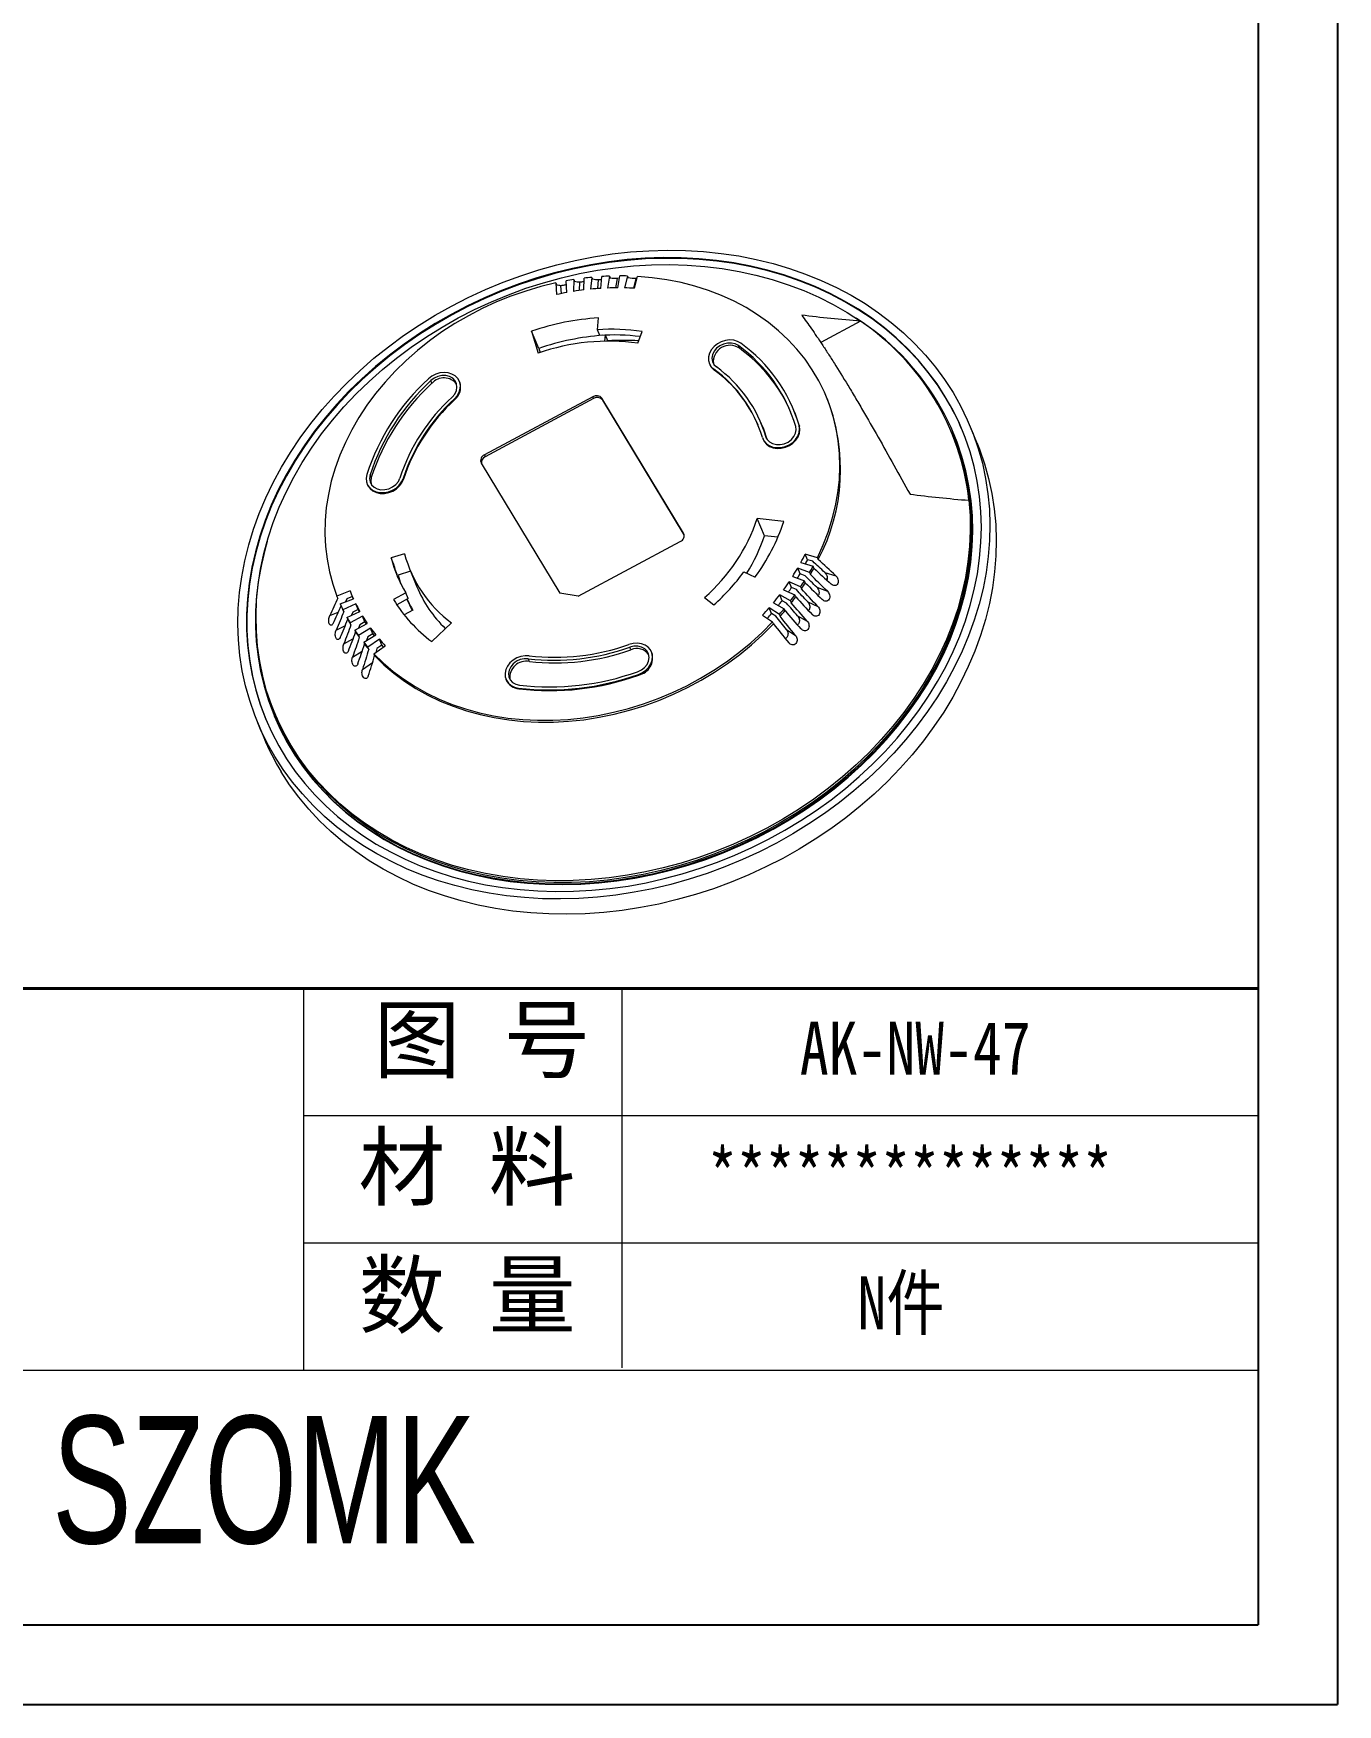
# Model space of a CAD drawing. Header units: inches. Extents: x 1184 to 3641, y 573 to 1047.
# Drawn here: x 1669.6 to 1854.7, y 573 to 810 of the extents above; entities that cross this region are included whole.
import ezdxf

# ---------------------------------------------------------------- set-up
doc = ezdxf.new("R2010")
doc.units = ezdxf.units.IN
doc.layers.add('文字', color=81, linetype='Continuous')
doc.layers.add('粗实线', color=7, linetype='Continuous', lineweight=30)
doc.layers.add('细实线', color=3, linetype='Continuous', lineweight=9)
doc.styles.get("Standard").update_dxf_attribs({"font": 'txt', "bigfont": 'gbcbig.shx'})
doc.styles.add('宋体', font='', dxfattribs={"width": 0.8, "height": 3.5})
doc.styles.add('长仿宋', font='', dxfattribs={"width": 0.7, "height": 4})
doc.styles.get('宋体').set_extended_font_data('SimSun')
doc.styles.get('长仿宋').set_extended_font_data('SimSun')

msp = doc.modelspace()

# ---------------------------------------------------------------- linework, layer by layer
for p, q in [((1854.685, 1047.012), (1854.685, 572.957)), ((1843.398, 1035.725), (1843.398, 584.244)), ((1201.584, 584.244), (1843.398, 584.244)), ((1184.236, 572.957), (1854.685, 572.957))]:
    msp.add_line(p, q)
at = {"color": 7, "linetype": 'Continuous', "lineweight": 15}
for p, q in [((1747.729, 773.603), (1747.743, 775.267)), ((1748.832, 775.386), (1748.682, 773.708)), ((1748.832, 775.386), (1748.944, 775.115)), ((1750.142, 773.826), (1750.292, 775.503)), ((1751.376, 775.557), (1751.091, 773.875)), ((1751.376, 775.557), (1751.488, 775.286)), ((1752.576, 775.209), (1752.502, 775.206)), ((1752.542, 773.905), (1752.827, 775.586)), ((1752.764, 775.216), (1752.667, 775.212)), ((1753.902, 775.574), (1753.483, 773.896)), ((1753.902, 775.574), (1754.014, 775.303)), ((1754.917, 773.838), (1755.336, 775.515)), ((1755.263, 775.221), (1755.161, 775.22)), ((1743.736, 774.589), (1743.858, 772.944)), ((1743.736, 774.589), (1743.848, 774.318)), ((1745.315, 773.236), (1745.193, 774.879)), ((1746.281, 775.063), (1746.267, 773.398)), ((1746.281, 775.063), (1746.393, 774.792)), ((1749.639, 767.96), (1749.789, 769.637)), ((1786.989, 769.155), (1781.353, 766.132)), ((1740.313, 767.746), (1741.257, 764.641)), ((1741.321, 765.307), (1740.313, 767.746)), ((1749.975, 767.147), (1749.639, 767.96)), ((1750.72, 766.335), (1750.796, 767.188)), ((1751.133, 766.385), (1750.801, 767.188)), ((1751.129, 766.341), (1751.133, 766.385)), ((1755.394, 766.052), (1755.989, 767.711)), ((1769.805, 765.328), (1769.648, 765.708)), ((1741.321, 765.307), (1741.499, 764.723)), ((1765.547, 763.143), (1765.591, 763.035)), ((1766.181, 762.344), (1766.226, 762.236)), ((1726.17, 760.364), (1726.014, 760.743)), ((1730.108, 760.521), (1730.063, 760.629)), ((1729.365, 758.155), (1729.41, 758.047)), ((1748.987, 758.458), (1733.606, 750.207)), ((1749.099, 758.187), (1733.718, 749.936)), ((1749.099, 758.187), (1748.987, 758.458)), ((1761.866, 739.103), (1750.287, 758.234)), ((1750.287, 758.234), (1750.399, 757.963)), ((1761.951, 738.876), (1750.399, 757.963)), ((1777.541, 756.489), (1777.496, 756.598)), ((1782.274, 758.129), (1782.162, 758.4)), ((1773.033, 754.308), (1772.876, 754.687)), ((1778.267, 754.403), (1778.311, 754.295)), ((1803.481, 751.983), (1802.585, 754.151)), ((1773.119, 752.487), (1773.164, 752.379)), ((1800.043, 753.1), (1799.931, 753.371)), ((1800.273, 753.068), (1800.228, 753.176)), ((1733.148, 749.04), (1744.306, 730.605)), ((1733.606, 750.207), (1733.718, 749.936)), ((1717.545, 746.994), (1717.388, 747.373)), ((1722.087, 746.874), (1722.132, 746.766)), ((1716.961, 746.098), (1717.006, 745.99)), ((1776.081, 740.741), (1772.333, 741.178)), ((1773.342, 738.739), (1772.333, 741.178)), ((1746.906, 730.157), (1761.408, 737.936)), ((1775.249, 738.517), (1773.342, 738.739)), ((1722.266, 736.182), (1720.361, 735.587)), ((1720.697, 734.774), (1720.361, 735.587)), ((1778.505, 734.932), (1780.251, 734.416)), ((1780.874, 735.624), (1779.126, 736.14)), ((1779.462, 735.327), (1779.126, 736.14)), ((1780.201, 735.109), (1779.462, 735.327)), ((1780.874, 735.624), (1780.986, 735.353)), ((1723.121, 733.696), (1721.369, 733.148)), ((1723.018, 733.946), (1724.026, 731.507)), ((1770.424, 733.619), (1772.032, 732.886)), ((1777.357, 732.973), (1779.038, 732.347)), ((1779.752, 733.526), (1778.07, 734.153)), ((1778.406, 733.34), (1778.07, 734.153)), ((1779.117, 733.075), (1778.406, 733.34)), ((1779.752, 733.526), (1779.864, 733.255)), ((1780.363, 734.145), (1780.251, 734.416)), ((1781.902, 733.536), (1783.461, 733.075)), ((1782.027, 732.597), (1782.27, 732.673)), ((1714.535, 730.919), (1712.677, 730.178)), ((1712.789, 729.907), (1712.677, 730.178)), ((1714.867, 730.104), (1714.086, 729.793)), ((1714.7, 730.508), (1714.995, 729.794)), ((1722.458, 730.635), (1720.7, 729.692)), ((1721.565, 732.291), (1721.612, 732.306)), ((1722.794, 729.822), (1722.458, 730.635)), ((1746.906, 730.157), (1744.306, 730.605)), ((1777.045, 729.496), (1775.516, 730.334)), ((1775.852, 729.521), (1775.516, 730.334)), ((1776.065, 731.068), (1777.673, 730.335)), ((1778.474, 731.48), (1776.864, 732.215)), ((1777.2, 731.402), (1776.864, 732.215)), ((1777.881, 731.091), (1777.2, 731.402)), ((1777.785, 730.064), (1777.673, 730.335)), ((1778.474, 731.48), (1778.586, 731.209)), ((1779.15, 732.076), (1779.038, 732.347)), ((1780.773, 731.427), (1782.275, 730.867)), ((1713.148, 729.058), (1715.007, 729.799)), ((1713.148, 729.058), (1713.26, 728.787)), ((1715.346, 729.083), (1713.534, 728.239)), ((1713.646, 727.968), (1713.534, 728.239)), ((1714.086, 729.793), (1713.891, 729.354)), ((1714.1, 727.162), (1715.914, 728.006)), ((1714.917, 727.913), (1714.729, 727.454)), ((1715.683, 728.27), (1714.917, 727.913)), ((1715.683, 728.27), (1715.346, 729.083)), ((1722.794, 729.822), (1721.171, 728.951)), ((1723.466, 728.196), (1722.213, 727.524)), ((1764.861, 729.98), (1766.171, 728.917)), ((1775.471, 727.582), (1774.031, 728.52)), ((1774.367, 727.707), (1774.031, 728.52)), ((1774.976, 727.311), (1774.367, 727.707)), ((1774.633, 729.227), (1776.16, 728.39)), ((1776.498, 729.167), (1775.852, 729.521)), ((1776.272, 728.119), (1776.16, 728.39)), ((1777.045, 729.496), (1777.157, 729.225)), ((1779.487, 729.369), (1780.923, 728.714)), ((1714.1, 727.162), (1714.212, 726.891)), ((1716.314, 727.32), (1714.557, 726.377)), ((1714.669, 726.106), (1714.557, 726.377)), ((1715.215, 725.348), (1716.975, 726.292)), ((1715.215, 725.348), (1715.327, 725.077)), ((1715.908, 726.108), (1715.725, 725.621)), ((1717.434, 725.639), (1715.74, 724.601)), ((1716.651, 726.507), (1715.908, 726.108)), ((1716.651, 726.507), (1716.314, 727.32)), ((1717.771, 724.826), (1717.434, 725.639)), ((1726.127, 723.727), (1728.931, 726.395)), ((1773.069, 727.458), (1774.508, 726.521)), ((1774.62, 726.25), (1774.508, 726.521)), ((1775.471, 727.582), (1775.583, 727.311)), ((1776.466, 725.449), (1777.752, 724.612)), ((1778.049, 727.373), (1779.413, 726.626)), ((1715.852, 724.33), (1715.74, 724.601)), ((1716.488, 723.625), (1718.184, 724.664)), ((1716.488, 723.625), (1716.6, 723.354)), ((1717.054, 724.387), (1716.876, 723.863)), ((1717.771, 724.826), (1717.054, 724.387)), ((1718.701, 724.047), (1717.077, 722.92)), ((1717.911, 722.002), (1719.536, 723.131)), ((1719.037, 723.234), (1718.351, 722.758)), ((1719.037, 723.234), (1718.701, 724.047)), ((1754.398, 722.556), (1754.241, 722.935)), ((1716.294, 719.76), (1717.743, 720.766)), ((1717.189, 722.649), (1717.077, 722.92)), ((1717.911, 722.002), (1718.023, 721.731)), ((1718.351, 722.758), (1718.177, 722.186)), ((1739.986, 720.916), (1739.829, 721.295)), ((1757.382, 722.139), (1757.337, 722.248)), ((1736.664, 718.372), (1736.708, 718.264)), ((1755.474, 719.072), (1755.519, 718.964)), ((1738.442, 717.135), (1738.486, 717.026)), ((1703.822, 713.634), (1703.934, 713.363)), ((1701.393, 712.313), (1702.289, 710.145)), ((1703.749, 713.287), (1703.794, 713.179))]:
    msp.add_line(p, q, dxfattribs=at)
at = {"color": 8, "linetype": 'Continuous', "lineweight": 15}
for p, q in [((1752.281, 773.903), (1752.502, 775.206)), ((1754.818, 773.844), (1755.161, 775.22)), ((1744.537, 773.086), (1744.454, 774.201)), ((1747.125, 773.525), (1747.135, 774.695)), ((1749.712, 773.797), (1749.822, 775.031)), ((1773.65, 752.533), (1773.527, 752.83)), ((1761.942, 738.918), (1761.866, 739.103)), ((1711.66, 727.406), (1712.85, 727.88)), ((1712.562, 725.363), (1713.82, 725.948)), ((1713.639, 723.402), (1714.959, 724.109)), ((1714.885, 721.531), (1716.261, 722.373))]:
    msp.add_line(p, q, dxfattribs=at)
at = {"color": 7, "linetype": 'Continuous', "lineweight": 15, "flags": 128}
for points in [[(1703.868, 707.419), (1702.795, 709.319), (1701.84, 711.277), (1701.006, 713.287), (1700.295, 715.346), (1699.709, 717.447), (1699.248, 719.587), (1698.915, 721.76), (1698.709, 723.96), (1698.632, 726.182), (1698.683, 728.422), (1698.863, 730.673), (1699.17, 732.93), (1699.605, 735.188), (1700.166, 737.441), (1700.852, 739.684), (1701.661, 741.912), (1702.592, 744.119), (1703.641, 746.299), (1704.807, 748.448), (1706.087, 750.56), (1707.477, 752.631), (1708.974, 754.655), (1710.575, 756.627), (1712.276, 758.543), (1714.072, 760.397), (1715.96, 762.187), (1717.934, 763.906), (1719.991, 765.552), (1722.125, 767.12), (1724.33, 768.606), (1726.602, 770.007), (1728.936, 771.32), (1731.325, 772.54), (1733.764, 773.666), (1736.246, 774.695), (1738.767, 775.624), (1741.319, 776.45), (1743.897, 777.173), (1746.495, 777.789), (1749.106, 778.299), (1751.723, 778.699), (1754.342, 778.99), (1756.955, 779.171), (1759.555, 779.241), (1762.138, 779.201), (1764.696, 779.049), (1767.224, 778.788), (1769.714, 778.416), (1772.162, 777.936), (1774.562, 777.348), (1776.907, 776.653), (1779.192, 775.855), (1781.412, 774.953), (1783.56, 773.951), (1785.633, 772.851), (1787.625, 771.655), (1789.53, 770.367), (1791.346, 768.989), (1793.066, 767.525), (1794.687, 765.979), (1796.206, 764.353), (1797.618, 762.653), (1798.92, 760.882), (1800.109, 759.044), (1801.183, 757.144), (1802.137, 755.186), (1802.971, 753.176), (1803.682, 751.117), (1804.269, 749.016), (1804.729, 746.876), (1805.063, 744.704), (1805.268, 742.503), (1805.346, 740.281), (1805.295, 738.042), (1805.115, 735.79), (1804.807, 733.533), (1804.372, 731.275), (1803.811, 729.022), (1803.125, 726.779), (1802.316, 724.551), (1801.386, 722.345), (1800.336, 720.164), (1799.171, 718.015), (1797.891, 715.903), (1796.501, 713.833), (1795.004, 711.809), (1793.403, 709.837), (1791.702, 707.921), (1789.905, 706.066), (1788.018, 704.276), (1786.043, 702.557), (1783.987, 700.911), (1781.853, 699.343), (1779.647, 697.857), (1777.375, 696.456), (1775.042, 695.143), (1772.653, 693.923), (1770.214, 692.797), (1767.731, 691.768), (1765.211, 690.839), (1762.658, 690.013), (1760.08, 689.291), (1757.483, 688.674), (1754.872, 688.165), (1752.254, 687.764), (1749.636, 687.473), (1747.023, 687.292), (1744.422, 687.222), (1741.84, 687.262), (1739.281, 687.414), (1736.754, 687.676), (1734.263, 688.047), (1731.815, 688.527), (1729.416, 689.115), (1727.07, 689.81), (1724.785, 690.609), (1722.566, 691.51), (1720.417, 692.512), (1718.345, 693.613), (1716.353, 694.808), (1714.447, 696.097), (1712.632, 697.474), (1710.912, 698.938), (1709.29, 700.484), (1707.771, 702.11), (1706.359, 703.81), (1705.057, 705.581), (1703.868, 707.419)], [(1799.011, 758.455), (1797.839, 760.264), (1796.556, 762.008), (1795.163, 763.681), (1793.664, 765.28), (1792.064, 766.8), (1790.365, 768.238), (1788.573, 769.591), (1786.691, 770.854), (1784.724, 772.025), (1782.677, 773.102), (1780.555, 774.081), (1778.363, 774.96), (1776.106, 775.736), (1773.791, 776.409), (1771.422, 776.976), (1769.005, 777.436), (1766.547, 777.788), (1764.053, 778.031), (1761.53, 778.164), (1758.983, 778.187), (1756.42, 778.101), (1753.845, 777.904), (1751.266, 777.598), (1748.689, 777.184), (1746.119, 776.662), (1743.564, 776.033), (1741.03, 775.3), (1738.523, 774.464), (1736.048, 773.527), (1733.613, 772.492), (1731.222, 771.36), (1728.882, 770.135), (1726.599, 768.82), (1724.378, 767.418), (1722.225, 765.932), (1720.144, 764.366), (1718.141, 762.724), (1716.221, 761.009), (1714.389, 759.227), (1712.649, 757.381), (1711.005, 755.476), (1709.461, 753.517), (1708.021, 751.508), (1706.689, 749.454), (1705.468, 747.36), (1704.36, 745.232), (1703.369, 743.075), (1702.498, 740.893), (1701.747, 738.693), (1701.119, 736.479), (1700.616, 734.258), (1700.238, 732.033), (1699.987, 729.812), (1699.863, 727.599), (1699.867, 725.4), (1699.999, 723.22), (1700.257, 721.065), (1700.643, 718.939), (1701.153, 716.849), (1701.789, 714.798), (1702.547, 712.793), (1703.426, 710.837), (1704.424, 708.937), (1705.538, 707.096), (1706.766, 705.318), (1708.105, 703.61), (1709.551, 701.973), (1711.101, 700.413), (1712.751, 698.934), (1714.497, 697.538), (1716.335, 696.23), (1718.26, 695.012), (1720.267, 693.888), (1722.353, 692.86), (1724.51, 691.931), (1726.735, 691.102), (1729.022, 690.377), (1731.365, 689.757), (1733.759, 689.244), (1736.197, 688.837), (1738.673, 688.54), (1741.183, 688.352), (1743.718, 688.274), (1746.274, 688.306), (1748.844, 688.447), (1751.422, 688.699), (1754.001, 689.059), (1756.575, 689.527), (1759.138, 690.103), (1761.683, 690.783), (1764.205, 691.568), (1766.697, 692.455), (1769.152, 693.441), (1771.566, 694.525), (1773.932, 695.704), (1776.244, 696.974), (1778.497, 698.333), (1780.685, 699.778), (1782.803, 701.304), (1784.845, 702.909), (1786.807, 704.588), (1788.684, 706.337), (1790.47, 708.151), (1792.163, 710.027), (1793.758, 711.96), (1795.25, 713.945), (1796.636, 715.977), (1797.913, 718.052), (1799.078, 720.163), (1800.127, 722.306), (1801.059, 724.477), (1801.871, 726.668), (1802.56, 728.876), (1803.126, 731.094), (1803.566, 733.318), (1803.881, 735.541), (1804.068, 737.759), (1804.128, 739.965), (1804.061, 742.156), (1803.865, 744.324), (1803.543, 746.465), (1803.095, 748.574), (1802.522, 750.645), (1801.825, 752.674), (1801.006, 754.655), (1800.067, 756.583), (1799.011, 758.455)], [(1799.056, 758.346), (1797.884, 760.156), (1796.6, 761.9), (1795.208, 763.573), (1793.709, 765.171), (1792.109, 766.692), (1790.41, 768.13), (1788.618, 769.482), (1786.736, 770.746), (1784.769, 771.917), (1782.722, 772.993), (1780.6, 773.972), (1778.408, 774.851), (1776.151, 775.628), (1773.835, 776.301), (1771.467, 776.868), (1769.05, 777.328), (1766.592, 777.68), (1764.098, 777.923), (1761.575, 778.056), (1759.028, 778.079), (1756.465, 777.992), (1753.89, 777.796), (1751.311, 777.49), (1748.733, 777.075), (1746.164, 776.553), (1743.609, 775.925), (1741.075, 775.192), (1738.568, 774.356), (1736.093, 773.419), (1733.657, 772.383), (1731.267, 771.252), (1728.927, 770.027), (1726.644, 768.712), (1724.423, 767.31), (1722.269, 765.824), (1720.189, 764.258), (1718.186, 762.615), (1716.266, 760.901), (1714.434, 759.119), (1712.693, 757.273), (1711.049, 755.368), (1709.506, 753.408), (1708.066, 751.399), (1706.734, 749.345), (1705.513, 747.252), (1704.405, 745.124), (1703.414, 742.966), (1702.542, 740.785), (1701.792, 738.584), (1701.164, 736.371), (1700.661, 734.149), (1700.283, 731.925), (1700.032, 729.704), (1699.908, 727.491), (1699.912, 725.292), (1700.044, 723.112), (1700.302, 720.957), (1700.687, 718.831), (1701.198, 716.74), (1701.834, 714.69), (1702.57, 712.736)], [(1802.357, 743.763), (1802.519, 741.601), (1802.55, 739.419), (1802.452, 737.222), (1802.224, 735.015), (1801.867, 732.804), (1801.383, 730.595), (1800.771, 728.393), (1800.035, 726.204), (1799.175, 724.035), (1798.194, 721.889), (1797.095, 719.773), (1795.88, 717.692), (1794.552, 715.652), (1793.115, 713.657), (1791.573, 711.714), (1789.928, 709.826), (1788.187, 707.998), (1786.352, 706.236), (1784.429, 704.544), (1782.423, 702.925), (1780.339, 701.385), (1778.182, 699.928), (1775.957, 698.556), (1773.671, 697.274), (1771.329, 696.084), (1768.937, 694.99), (1766.502, 693.995), (1764.029, 693.101), (1761.525, 692.31), (1758.997, 691.625), (1756.45, 691.047), (1753.891, 690.578), (1751.327, 690.218), (1748.765, 689.97), (1746.211, 689.832), (1743.671, 689.807), (1741.152, 689.893), (1738.661, 690.091), (1736.203, 690.401), (1733.786, 690.82), (1731.414, 691.349), (1729.096, 691.986), (1726.835, 692.729), (1724.639, 693.576), (1722.512, 694.525), (1720.461, 695.575), (1718.49, 696.721), (1716.604, 697.962), (1714.809, 699.293), (1713.109, 700.712), (1711.507, 702.215), (1710.01, 703.798), (1708.619, 705.457), (1707.339, 707.188), (1706.173, 708.987), (1705.124, 710.848), (1704.195, 712.767), (1703.388, 714.739), (1702.705, 716.759), (1702.147, 718.822), (1701.718, 720.923), (1701.416, 723.055), (1701.244, 725.215), (1701.201, 727.396), (1701.288, 729.592), (1701.505, 731.799), (1701.85, 734.009), (1702.324, 736.219), (1702.924, 738.421), (1703.65, 740.611), (1704.499, 742.783), (1705.469, 744.931), (1706.558, 747.05), (1707.763, 749.134), (1709.082, 751.178), (1710.509, 753.176), (1712.043, 755.125), (1713.678, 757.018), (1715.412, 758.851), (1717.238, 760.619), (1719.154, 762.317), (1721.153, 763.942), (1723.23, 765.489), (1725.381, 766.954), (1727.6, 768.333), (1729.881, 769.624), (1732.219, 770.821), (1734.606, 771.924), (1737.038, 772.928), (1739.508, 773.831), (1742.009, 774.63), (1744.536, 775.325), (1747.082, 775.912), (1749.64, 776.391), (1752.203, 776.76), (1754.766, 777.018), (1757.321, 777.165), (1759.863, 777.2), (1762.384, 777.124), (1764.878, 776.935), (1767.338, 776.636), (1769.76, 776.226), (1772.135, 775.707), (1774.458, 775.079), (1776.724, 774.345), (1778.926, 773.507), (1781.059, 772.566), (1783.117, 771.526), (1785.096, 770.388), (1786.989, 769.155)], [(1780.874, 735.624), (1781.697, 737.434), (1782.401, 739.267), (1782.982, 741.118), (1783.439, 742.978), (1783.771, 744.843), (1783.976, 746.704), (1784.053, 748.557), (1784.002, 750.394), (1783.823, 752.208), (1783.517, 753.995), (1783.086, 755.746), (1782.529, 757.457), (1781.85, 759.12), (1781.051, 760.732), (1780.135, 762.284), (1779.104, 763.773), (1777.962, 765.193), (1776.714, 766.54), (1775.364, 767.807), (1773.917, 768.992), (1772.377, 770.089), (1770.749, 771.095), (1769.041, 772.006), (1767.257, 772.82), (1765.404, 773.533), (1763.488, 774.143), (1761.517, 774.648), (1759.496, 775.046), (1757.433, 775.335), (1755.336, 775.515)], [(1743.736, 774.589), (1741.593, 774.07), (1739.471, 773.447), (1737.376, 772.721), (1735.317, 771.894), (1733.301, 770.97), (1731.335, 769.952), (1729.425, 768.843), (1727.579, 767.648), (1725.802, 766.37), (1724.101, 765.014), (1722.482, 763.585), (1720.951, 762.087), (1719.513, 760.526), (1718.172, 758.908), (1716.935, 757.238), (1715.804, 755.522), (1714.784, 753.765), (1713.879, 751.975), (1713.092, 750.157), (1712.425, 748.318), (1711.881, 746.464), (1711.461, 744.602), (1711.168, 742.737), (1711.002, 740.878), (1710.963, 739.029), (1711.053, 737.198), (1711.27, 735.392), (1711.614, 733.615), (1712.084, 731.875), (1712.677, 730.178)], [(1769.994, 766.044), (1769.528, 766.306), (1768.988, 766.462), (1768.404, 766.504), (1767.804, 766.43), (1767.218, 766.245), (1766.676, 765.956), (1766.204, 765.579), (1765.827, 765.133), (1765.564, 764.639), (1765.427, 764.123), (1765.423, 763.611), (1765.553, 763.128), (1765.81, 762.699), (1766.181, 762.344)], [(1769.648, 765.708), (1769.196, 765.949), (1768.668, 766.072), (1768.101, 766.066), (1767.533, 765.932), (1767.003, 765.68), (1766.547, 765.327), (1766.196, 764.897), (1765.973, 764.419), (1765.895, 763.925), (1765.966, 763.45), (1766.182, 763.025), (1766.528, 762.68)], [(1729.365, 758.155), (1729.752, 758.596), (1730.026, 759.086), (1730.176, 759.601), (1730.192, 760.115), (1730.074, 760.601), (1729.829, 761.037), (1729.467, 761.399), (1729.008, 761.67), (1728.475, 761.837), (1727.893, 761.89), (1727.294, 761.827), (1726.705, 761.651), (1726.158, 761.372), (1725.678, 761.002)], [(1729.03, 758.414), (1729.39, 758.839), (1729.624, 759.315), (1729.714, 759.809), (1729.654, 760.286), (1729.45, 760.716), (1729.113, 761.068), (1728.669, 761.319), (1728.146, 761.451), (1727.581, 761.456), (1727.011, 761.332), (1726.477, 761.089), (1726.014, 760.743)], [(1702.77, 737.909), (1702.477, 736.868), (1701.952, 734.666), (1701.554, 732.462), (1701.283, 730.259), (1701.14, 728.064), (1701.126, 725.881), (1701.24, 723.718), (1701.482, 721.578), (1701.852, 719.468), (1702.349, 717.392), (1702.971, 715.357), (1703.716, 713.367), (1704.584, 711.427), (1705.571, 709.542), (1706.676, 707.717), (1707.895, 705.956), (1709.226, 704.264), (1710.664, 702.645), (1712.207, 701.104), (1713.851, 699.644), (1715.591, 698.268), (1717.422, 696.981), (1719.341, 695.786), (1721.343, 694.685), (1723.422, 693.682), (1725.573, 692.778), (1727.791, 691.977), (1730.07, 691.279), (1732.404, 690.688), (1734.788, 690.204), (1737.215, 689.829), (1739.679, 689.564), (1742.175, 689.409), (1744.695, 689.364), (1747.234, 689.431), (1749.785, 689.608), (1752.342, 689.895), (1754.897, 690.292), (1757.445, 690.797), (1759.98, 691.409), (1762.494, 692.127), (1764.982, 692.949), (1767.437, 693.873), (1769.852, 694.896), (1772.223, 696.016), (1774.543, 697.229), (1776.805, 698.534), (1779.005, 699.927), (1781.137, 701.403), (1783.195, 702.96), (1785.174, 704.594), (1787.07, 706.3), (1788.877, 708.074), (1790.59, 709.911), (1792.206, 711.807), (1793.721, 713.758), (1795.13, 715.757), (1796.43, 717.801), (1797.618, 719.884), (1798.69, 722), (1799.645, 724.145), (1800.479, 726.313), (1801.191, 728.498), (1801.778, 730.695), (1802.24, 732.899), (1802.575, 735.103), (1802.782, 737.303), (1802.86, 739.493), (1802.811, 741.666), (1802.632, 743.819), (1802.326, 745.944), (1801.893, 748.038), (1801.333, 750.094), (1800.649, 752.107), (1799.842, 754.073), (1798.915, 755.986), (1797.868, 757.842), (1797.868, 757.842)], [(1778.311, 754.295), (1777.739, 755.994), (1777.541, 756.489)], [(1773.033, 754.308), (1773.2, 753.888), (1773.684, 752.451)], [(1773.054, 752.673), (1773.258, 752.218), (1773.582, 751.829), (1774.011, 751.526), (1774.522, 751.323), (1775.091, 751.232), (1775.688, 751.256), (1776.284, 751.395), (1776.848, 751.641), (1777.353, 751.983), (1777.773, 752.402), (1778.087, 752.878), (1778.279, 753.388), (1778.34, 753.905), (1778.267, 754.403)], [(1773.164, 752.379), (1773.302, 752.109), (1773.627, 751.72), (1774.056, 751.417), (1774.567, 751.215), (1775.136, 751.124), (1775.733, 751.148), (1776.328, 751.287), (1776.893, 751.533), (1777.398, 751.874), (1777.817, 752.294), (1778.131, 752.77), (1778.324, 753.279), (1778.385, 753.796), (1778.311, 754.295)], [(1773.527, 752.83), (1773.732, 752.401), (1774.068, 752.048), (1774.513, 751.798), (1775.036, 751.666), (1775.601, 751.661), (1776.17, 751.785), (1776.705, 752.028), (1777.168, 752.373), (1777.529, 752.799), (1777.762, 753.274), (1777.852, 753.768), (1777.793, 754.246)], [(1703.794, 713.179), (1704.629, 711.318), (1705.616, 709.433), (1706.721, 707.608), (1707.94, 705.847), (1709.271, 704.156), (1710.709, 702.537), (1712.252, 700.996), (1713.896, 699.535), (1715.635, 698.16), (1717.467, 696.873), (1719.386, 695.678), (1721.388, 694.577), (1723.466, 693.573), (1725.618, 692.67), (1727.835, 691.868), (1730.114, 691.171), (1732.449, 690.58), (1734.832, 690.096), (1737.26, 689.721), (1739.724, 689.455), (1742.22, 689.3), (1744.74, 689.256), (1747.279, 689.322), (1749.83, 689.499), (1752.386, 689.787), (1754.942, 690.183), (1757.49, 690.688), (1760.025, 691.301), (1762.539, 692.019), (1765.027, 692.841), (1767.481, 693.764), (1769.897, 694.787), (1772.268, 695.907), (1774.588, 697.121), (1776.85, 698.426), (1779.05, 699.818), (1781.182, 701.295), (1783.24, 702.852), (1785.219, 704.485), (1787.115, 706.191), (1788.921, 707.965), (1790.635, 709.803), (1792.251, 711.699), (1793.766, 713.649), (1795.175, 715.649), (1796.475, 717.693), (1797.663, 719.775), (1798.735, 721.892), (1799.69, 724.037), (1800.524, 726.204), (1801.236, 728.39), (1801.823, 730.587), (1802.285, 732.791), (1802.62, 734.995), (1802.827, 737.195), (1802.905, 739.384), (1802.855, 741.558), (1802.677, 743.71), (1802.371, 745.836), (1801.938, 747.929), (1801.378, 749.985), (1800.694, 751.999), (1800.273, 753.068)], [(1803.481, 751.983), (1803.868, 751.008), (1804.579, 748.949), (1805.165, 746.848), (1805.626, 744.708), (1805.959, 742.536), (1806.165, 740.336), (1806.242, 738.113), (1806.191, 735.874), (1806.011, 733.622), (1805.704, 731.365), (1805.269, 729.107), (1804.708, 726.854), (1804.022, 724.611), (1803.212, 722.383), (1802.282, 720.177), (1801.233, 717.996), (1800.067, 715.847), (1798.787, 713.735), (1797.397, 711.665), (1795.9, 709.641), (1794.299, 707.669), (1792.598, 705.753), (1790.802, 703.898), (1788.914, 702.108), (1786.94, 700.389), (1784.883, 698.743), (1782.749, 697.175), (1780.544, 695.689), (1778.271, 694.288), (1775.938, 692.975), (1773.549, 691.755), (1771.11, 690.629), (1768.628, 689.6), (1766.107, 688.672), (1763.555, 687.845), (1760.977, 687.123), (1758.379, 686.506), (1755.768, 685.997), (1753.15, 685.596), (1750.532, 685.305), (1747.919, 685.124), (1745.318, 685.054), (1742.736, 685.094), (1740.178, 685.246), (1737.65, 685.508), (1735.16, 685.879), (1732.711, 686.359), (1730.312, 686.947), (1727.967, 687.642), (1725.682, 688.441), (1723.462, 689.342), (1721.314, 690.344), (1719.241, 691.445), (1717.249, 692.64), (1715.344, 693.929), (1713.528, 695.306), (1711.808, 696.77), (1710.186, 698.316), (1708.668, 699.942), (1707.256, 701.642), (1705.954, 703.413), (1704.764, 705.251)], [(1800.043, 753.1), (1800.076, 753.02), (1800.819, 751.038), (1801.439, 749.01), (1801.933, 746.943), (1802.302, 744.84), (1802.543, 742.709), (1802.657, 740.554), (1802.642, 738.38), (1802.5, 736.193), (1802.23, 733.999), (1801.833, 731.802), (1801.311, 729.61), (1800.663, 727.426), (1799.893, 725.257), (1799.002, 723.108), (1797.992, 720.985), (1796.866, 718.893), (1795.626, 716.837), (1794.276, 714.822), (1792.819, 712.854), (1791.26, 710.938), (1789.601, 709.077), (1787.847, 707.278), (1786.002, 705.545), (1784.072, 703.881), (1782.06, 702.291), (1779.972, 700.78), (1777.814, 699.35), (1775.591, 698.006), (1773.308, 696.751), (1770.971, 695.589), (1768.586, 694.521), (1766.159, 693.551), (1763.697, 692.681), (1761.204, 691.914), (1758.689, 691.251), (1756.157, 690.694), (1753.614, 690.245), (1751.067, 689.904), (1748.522, 689.673), (1745.986, 689.552), (1743.465, 689.541), (1740.966, 689.64), (1738.495, 689.85), (1736.057, 690.169), (1733.66, 690.597), (1731.31, 691.132), (1729.011, 691.774), (1726.771, 692.521), (1724.594, 693.37), (1722.486, 694.321), (1720.453, 695.369), (1718.5, 696.513), (1716.631, 697.75), (1714.852, 699.077), (1713.166, 700.489), (1711.578, 701.985), (1710.093, 703.559), (1708.713, 705.209), (1707.443, 706.929), (1706.285, 708.716)], [(1716.918, 747.423), (1716.825, 746.906), (1716.867, 746.401), (1717.04, 745.933), (1717.337, 745.526), (1717.742, 745.201), (1718.236, 744.973), (1718.793, 744.854), (1719.386, 744.851), (1719.985, 744.962), (1720.56, 745.184), (1721.081, 745.504), (1721.524, 745.906), (1721.865, 746.371), (1722.087, 746.874)], [(1717.006, 745.99), (1717.085, 745.824), (1717.382, 745.418), (1717.787, 745.092), (1718.281, 744.864), (1718.838, 744.746), (1719.431, 744.742), (1720.03, 744.854), (1720.604, 745.075), (1721.126, 745.395), (1721.568, 745.798), (1721.909, 746.262), (1722.132, 746.766)], [(1717.388, 747.373), (1717.31, 746.88), (1717.381, 746.405), (1717.597, 745.98), (1717.943, 745.635), (1718.395, 745.394), (1718.922, 745.271), (1719.49, 745.277), (1720.057, 745.411), (1720.588, 745.663), (1721.044, 746.016), (1721.395, 746.446), (1721.617, 746.924)], [(1717.545, 746.994), (1717.467, 746.5), (1717.515, 746.105)], [(1721.369, 733.148), (1721.553, 732.498), (1721.717, 731.981)], [(1717.911, 722.002), (1719.231, 720.71), (1720.65, 719.501), (1722.163, 718.377), (1723.764, 717.343), (1725.449, 716.402), (1727.21, 715.558), (1729.043, 714.815), (1730.941, 714.173), (1732.896, 713.636), (1734.903, 713.206), (1736.953, 712.884), (1739.041, 712.671), (1741.158, 712.568), (1743.298, 712.575), (1745.452, 712.692), (1747.613, 712.919), (1749.774, 713.256), (1751.927, 713.7), (1754.065, 714.25), (1756.18, 714.905), (1758.264, 715.662), (1760.311, 716.518), (1762.313, 717.471), (1764.263, 718.517), (1766.154, 719.652), (1767.98, 720.873), (1769.734, 722.175), (1771.411, 723.554), (1773.004, 725.004), (1774.508, 726.521)], [(1718.023, 721.731), (1719.343, 720.439), (1720.762, 719.23), (1722.275, 718.106), (1723.876, 717.072), (1725.561, 716.131), (1727.322, 715.287), (1729.155, 714.544), (1731.053, 713.902), (1733.008, 713.365), (1735.015, 712.935), (1737.065, 712.613), (1739.153, 712.4), (1741.27, 712.297), (1743.41, 712.304), (1745.564, 712.421), (1747.725, 712.648), (1749.886, 712.985), (1752.039, 713.429), (1754.177, 713.979), (1756.292, 714.634), (1758.376, 715.391), (1760.423, 716.247), (1762.425, 717.2), (1764.375, 718.246), (1766.266, 719.381), (1768.092, 720.602), (1769.846, 721.904), (1771.523, 723.283), (1773.116, 724.733), (1774.62, 726.25)], [(1755.474, 719.072), (1756.034, 719.328), (1756.532, 719.678), (1756.943, 720.103), (1757.246, 720.584), (1757.426, 721.095), (1757.475, 721.611), (1757.389, 722.107), (1757.173, 722.557), (1756.838, 722.938), (1756.4, 723.233), (1755.883, 723.425), (1755.31, 723.506), (1754.712, 723.471), (1754.118, 723.321)], [(1755.351, 719.459), (1755.881, 719.711), (1756.337, 720.064), (1756.688, 720.494), (1756.91, 720.972), (1756.989, 721.466), (1756.917, 721.941), (1756.701, 722.366), (1756.356, 722.711), (1755.904, 722.952), (1755.376, 723.074), (1754.809, 723.069), (1754.241, 722.935)], [(1739.968, 721.712), (1739.377, 721.726), (1738.778, 721.625), (1738.2, 721.413), (1737.672, 721.102), (1737.221, 720.706), (1736.87, 720.247), (1736.636, 719.745), (1736.53, 719.228), (1736.559, 718.721), (1736.72, 718.248), (1737.006, 717.835), (1737.403, 717.501), (1737.889, 717.264), (1738.442, 717.135)], [(1739.829, 721.295), (1739.264, 721.3), (1738.695, 721.176), (1738.16, 720.934), (1737.697, 720.588), (1737.336, 720.162), (1737.103, 719.687), (1737.013, 719.193), (1737.072, 718.715), (1737.277, 718.286), (1737.613, 717.933), (1738.058, 717.683), (1738.58, 717.551)]]:
    msp.add_lwpolyline(points, dxfattribs=at)
at = {"color": 7, "linetype": 'Continuous', "lineweight": 15}
for centre, radius, start, end in [((1753.04, 731.989), 43.6, 95.53841, 96.97792), ((1752.952, 733.105), 42.482, 92.12514, 93.58981), ((1752.927, 734.365), 41.221, 88.6453, 90.13968), ((1752.94, 731.353), 42.571, 100.31705, 102.31698), ((1753.17, 731.047), 44.552, 98.89581, 100.31475), ((1752.804, 732.152), 41.761, 96.98049, 99.0062), ((1752.697, 733.126), 40.781, 93.59266, 95.6507), ((1752.641, 734.252), 39.653, 90.14281, 92.23967), ((1752.653, 735.5), 38.405, 86.62037, 88.76241), ((1752.126, 733.23), 36.482, 93.67299, 108.89299), ((1751.61, 737.202), 30.821, 81.83212, 93.66631), ((1766.282, 738.465), 37.056, 31.52726, 57.19663), ((1767.388, 739.945), 35.177, 6.23139, 56.13746), ((1751.269, 735.845), 30.487, 82.22345, 109.17201), ((1753.146, 730.748), 36.526, 94.29775, 108.88825), ((1751.948, 736.273), 30.938, 82.98431, 93.65504), ((1753.247, 732.86), 33.592, 86.13847, 93.60843), ((1768.459, 763.378), 2.37, 55.40473, 185.506), ((1756.932, 748.047), 21.762, 16.54923, 54.24624), ((1757.08, 748.108), 22.102, 16.54923, 54.24624), ((1756.856, 747.458), 22.068, 23.38238, 54.07268), ((1746.985, 737.642), 31.618, 132.36729, 161.97834), ((1727.868, 758.836), 2.283, 38.03485, 138.01007), ((1767.318, 763.755), 1.871, 202.62376, 234.28591), ((1755.453, 747.443), 18.362, 16.54923, 54.24624), ((1755.414, 747.25), 18.479, 22.90434, 54.19007), ((1755.601, 747.503), 18.702, 16.54923, 54.24624), ((1746.992, 737.742), 31.132, 132.36729, 161.97834), ((1747.149, 737.363), 31.132, 132.36729, 161.97834), ((1728.011, 759.777), 2.225, 308.95452, 19.53129), ((1749.514, 757.636), 0.977, 37.73377, 122.69448), ((1747.059, 738.647), 26.754, 132.36729, 161.97834), ((1747.066, 738.748), 26.267, 132.36729, 161.97834), ((1747.111, 738.64), 26.267, 132.36729, 161.97834), ((1749.627, 757.365), 0.977, 37.73377, 122.69448), ((1756.696, 748.151), 27.455, 332.21561, 21.30997), ((1768.937, 740.108), 35.211, 22.56348, 31.19648), ((1733.933, 749.406), 0.866, 112.18764, 204.97287), ((1734.083, 749.099), 0.914, 113.53683, 186.46304), ((1747.687, 749.532), 26.024, 311.2954, 341.27444), ((1749.512, 749.464), 27.964, 323.6424, 341.8247), ((1761.081, 738.737), 0.866, 292.18764, 24.97287), ((1750.7, 746.128), 23.817, 327.7718, 341.92661), ((1738.484, 740.341), 18.736, 194.6977, 211.20004), ((1739.608, 740.829), 17.953, 195.00053, 233.51049), ((1749.88, 750.423), 32.547, 331.57827, 333.97019), ((1750.412, 749.512), 32.328, 332.80326, 333.97421), ((1738.84, 739.534), 18.756, 194.69962, 201.11171), ((1745.713, 751.694), 30.616, 311.93044, 323.81766), ((1748.625, 751.124), 33.986, 327.71817, 330.04212), ((1749.122, 750.216), 33.799, 328.82277, 330.04537), ((1749.325, 751.152), 35.164, 329.91776, 331.57917), ((1749.437, 750.881), 35.164, 329.91776, 331.57917), ((1736.224, 739.407), 23.291, 201.37325, 204.36304), ((1740.504, 738.369), 17.85, 202.60524, 225.81189), ((1746.287, 752.753), 36.837, 320.30847, 322.51089), ((1747.418, 751.909), 35.426, 323.96441, 326.22495), ((1747.897, 750.998), 35.252, 324.95003, 326.22783), ((1746.784, 752.806), 38.198, 322.39286, 323.96508), ((1746.896, 752.535), 38.198, 322.39286, 323.96508), ((1748.021, 751.941), 36.688, 326.10391, 327.71898), ((1748.133, 751.67), 36.688, 326.10391, 327.71898), ((1735.615, 739.156), 24.632, 204.20139, 206.30783), ((1735.727, 738.885), 24.632, 204.20139, 206.30783), ((1736.318, 739.452), 23.395, 206.31092, 209.29186), ((1736.62, 738.622), 23.357, 206.30985, 207.13601), ((1738.9, 740.8), 21.322, 211.39815, 233.1995), ((1739.828, 737.09), 18.736, 203.1664, 208.52657), ((1739.552, 737.934), 18.804, 205.85374, 211.19003), ((1745.256, 753.63), 38.191, 316.74095, 318.89102), ((1745.686, 752.733), 38.064, 317.49651, 318.89294), ((1746.746, 751.843), 36.68, 321.17757, 322.51339), ((1745.641, 753.72), 39.661, 318.77568, 320.30899), ((1745.753, 753.449), 39.661, 318.77568, 320.30899), ((1735.792, 739.25), 24.832, 209.13035, 211.22543), ((1735.904, 738.979), 24.832, 209.13035, 211.22543), ((1736.116, 739.459), 25.218, 214.02578, 216.09944), ((1736.56, 739.595), 23.676, 211.22905, 214.18636), ((1736.833, 738.742), 23.601, 211.22701, 212.0607), ((1736.931, 739.857), 24.13, 216.10349, 219.02355), ((1736.228, 739.188), 25.218, 214.02578, 216.09944), ((1736.565, 739.805), 25.785, 218.86467, 220.90782), ((1736.677, 739.534), 25.785, 218.86467, 220.90782), ((1737.179, 738.979), 24.021, 216.10059, 216.94789), ((1737.407, 740.258), 24.753, 220.91223, 223.78311), ((1737.637, 739.351), 24.611, 220.9086, 221.77526), ((1743.533, 752.9), 31.821, 263.3166, 289.66495), ((1743.604, 752.742), 31.242, 263.3166, 289.66495), ((1739.558, 718.604), 2.352, 79.51524, 185.47505), ((1743.69, 752.521), 31.821, 263.3166, 289.66495), ((1755.248, 720.668), 2.07, 35.19925, 114.25042), ((1754.938, 721.439), 2.542, 283.20155, 15.98315), ((1738.648, 719.154), 2.134, 204.64748, 265.66857), ((1742.818, 754.486), 37.607, 263.3166, 289.66495), ((1742.863, 754.377), 37.607, 263.3166, 289.66495), ((1742.89, 754.327), 37.028, 263.3166, 289.66495), ((1735.558, 726.441), 34.221, 202.46772, 211.19669), ((1735.587, 723.915), 36.033, 202.46792, 211.19648)]:
    msp.add_arc(centre, radius, start, end, dxfattribs=at)
for points in [[(1749.822, 775.031), (1749.531, 775.024), (1749.239, 775.049), (1748.944, 775.115)], [(1752.502, 775.206), (1752.164, 775.197), (1751.826, 775.221), (1751.488, 775.286)], [(1755.161, 775.22), (1754.777, 775.212), (1754.394, 775.237), (1754.014, 775.303)], [(1744.454, 774.201), (1744.258, 774.205), (1744.057, 774.241), (1743.848, 774.318)], [(1747.135, 774.695), (1746.892, 774.692), (1746.645, 774.721), (1746.393, 774.792)], [(1786.989, 769.155), (1784.166, 769.391), (1781.373, 769.669), (1778.636, 770.028)], [(1794.005, 744.636), (1796.742, 744.276), (1799.535, 743.998), (1802.357, 743.763)], [(1781.902, 733.536), (1781.324, 734.059), (1780.756, 734.583), (1780.201, 735.109)], [(1783.461, 733.075), (1782.614, 733.832), (1781.787, 734.591), (1780.986, 735.353)], [(1780.773, 731.427), (1780.211, 731.976), (1779.658, 732.525), (1779.117, 733.075)], [(1782.275, 730.867), (1781.45, 731.663), (1780.645, 732.459), (1779.864, 733.255)], [(1780.363, 734.145), (1781.163, 733.383), (1781.99, 732.624), (1782.836, 731.868)], [(1777.785, 730.064), (1778.542, 729.233), (1779.322, 728.402), (1780.121, 727.569)], [(1779.487, 729.369), (1778.942, 729.944), (1778.406, 730.518), (1777.881, 731.091)], [(1780.923, 728.714), (1780.124, 729.547), (1779.343, 730.379), (1778.586, 731.209)], [(1779.15, 732.076), (1779.931, 731.279), (1780.736, 730.483), (1781.56, 729.688)], [(1712.789, 729.907), (1712.448, 729.075), (1712.068, 728.241), (1711.66, 727.406)], [(1712.129, 726.285), (1712.538, 727.12), (1712.918, 727.954), (1713.26, 728.787)], [(1713.646, 727.968), (1713.319, 727.103), (1712.955, 726.234), (1712.562, 725.363)], [(1776.272, 728.119), (1777.003, 727.255), (1777.757, 726.389), (1778.528, 725.52)], [(1778.049, 727.373), (1777.523, 727.972), (1777.005, 728.57), (1776.498, 729.167)], [(1779.413, 726.626), (1778.642, 727.494), (1777.888, 728.361), (1777.157, 729.225)], [(1713.127, 724.285), (1713.52, 725.156), (1713.885, 726.025), (1714.212, 726.891)], [(1714.669, 726.106), (1714.359, 725.209), (1714.013, 724.307), (1713.639, 723.402)], [(1774.62, 726.25), (1775.323, 725.355), (1776.047, 724.455), (1776.787, 723.552)], [(1776.466, 725.449), (1775.961, 726.072), (1775.464, 726.692), (1774.976, 727.311)], [(1777.752, 724.612), (1777.012, 725.516), (1776.287, 726.416), (1775.583, 727.311)], [(1714.297, 722.372), (1714.671, 723.278), (1715.017, 724.18), (1715.327, 725.077)], [(1715.852, 724.33), (1715.562, 723.403), (1715.237, 722.469), (1714.885, 721.531)], [(1715.632, 720.554), (1715.984, 721.493), (1716.31, 722.427), (1716.6, 723.354)], [(1717.189, 722.649), (1716.922, 721.693), (1716.621, 720.73), (1716.294, 719.76)], [(1717.127, 718.842), (1717.455, 719.812), (1717.756, 720.775), (1718.023, 721.731)]]:
    msp.add_open_spline(points, degree=3, dxfattribs=at)
for points, knots in [([(1745.233, 774.336), (1745.16, 774.322), (1745.004, 774.291), (1744.766, 774.246), (1744.548, 774.208), (1744.486, 774.203), (1744.454, 774.201)], [0, 0, 0, 0, 0.1834017, 0.3904493, 0.6850195, 1, 1, 1, 1]), ([(1747.739, 774.769), (1747.737, 774.768), (1747.652, 774.757), (1747.475, 774.732), (1747.243, 774.703), (1747.172, 774.698), (1747.135, 774.695)], [0, 0, 0, 0, 0.0069473, 0.2587347, 0.616957, 1, 1, 1, 1]), ([(1750.252, 775.063), (1750.243, 775.063), (1750.124, 775.053), (1749.947, 775.038), (1749.865, 775.033), (1749.822, 775.031)], [0, 0, 0, 0, 0.0422648, 0.5050979, 1, 1, 1, 1]), ([(1778.636, 770.028), (1779.076, 769.426), (1779.533, 768.787), (1780.496, 767.406), (1781.002, 766.665), (1781.811, 765.446), (1782.089, 765.023), (1782.665, 764.134), (1782.963, 763.669), (1783.874, 762.227), (1784.511, 761.197), (1785.514, 759.54), (1785.856, 758.97), (1786.556, 757.792), (1786.915, 757.182), (1788, 755.323), (1788.734, 754.046), (1790.218, 751.437), (1790.968, 750.105), (1792.479, 747.397), (1793.242, 746.02), (1794.005, 744.636)], [0, 0, 0, 0, 0.125, 0.125, 0.25, 0.25, 0.3125, 0.3125, 0.375, 0.375, 0.5, 0.5, 0.5625, 0.5625, 0.625, 0.625, 0.75, 0.75, 0.875, 0.875, 1, 1, 1, 1]), ([(1781.902, 733.536), (1781.931, 733.507), (1782.025, 733.415), (1782.149, 733.225), (1782.242, 732.975), (1782.269, 732.742), (1782.255, 732.561), (1782.215, 732.478), (1782.202, 732.452)], [0, 0, 0, 0, 0.1100077, 0.3575877, 0.5696566, 0.7538043, 0.9240114, 1, 1, 1, 1]), ([(1783.461, 733.075), (1783.533, 733.01), (1783.598, 732.934), (1783.709, 732.76), (1783.754, 732.663), (1783.817, 732.458), (1783.834, 732.349), (1783.828, 732.133), (1783.804, 732.029), (1783.716, 731.853), (1783.652, 731.782), (1783.501, 731.689), (1783.415, 731.666), (1783.156, 731.661), (1782.982, 731.738), (1782.836, 731.868)], [0, 0, 0, 0, 0.125, 0.125, 0.25, 0.25, 0.375, 0.375, 0.5, 0.5, 0.625, 0.625, 0.75, 0.75, 1, 1, 1, 1]), ([(1780.773, 731.427), (1780.801, 731.397), (1780.893, 731.3), (1781.009, 731.104), (1781.089, 730.85), (1781.103, 730.615), (1781.071, 730.411), (1781.009, 730.308), (1780.981, 730.262)], [0, 0, 0, 0, 0.1032179, 0.3355169, 0.5344966, 0.7072784, 0.8669801, 1, 1, 1, 1]), ([(1782.275, 730.867), (1782.345, 730.799), (1782.407, 730.72), (1782.51, 730.541), (1782.551, 730.442), (1782.603, 730.234), (1782.614, 730.124), (1782.594, 729.909), (1782.564, 729.806), (1782.462, 729.634), (1782.392, 729.566), (1782.231, 729.48), (1782.142, 729.461), (1781.876, 729.467), (1781.701, 729.552), (1781.56, 729.688)], [0, 0, 0, 0, 0.125, 0.125, 0.25, 0.25, 0.375, 0.375, 0.5, 0.5, 0.625, 0.625, 0.75, 0.75, 1, 1, 1, 1]), ([(1779.487, 729.369), (1779.514, 729.338), (1779.603, 729.237), (1779.711, 729.036), (1779.776, 728.78), (1779.78, 728.541), (1779.724, 728.333), (1779.655, 728.192), (1779.594, 728.148), (1779.585, 728.141)], [0, 0, 0, 0, 0.0973312, 0.3163819, 0.5040135, 0.6669414, 0.8175351, 0.9730472, 1, 1, 1, 1]), ([(1780.923, 728.714), (1780.992, 728.643), (1781.05, 728.561), (1781.146, 728.377), (1781.182, 728.276), (1781.222, 728.066), (1781.227, 727.955), (1781.195, 727.741), (1781.157, 727.64), (1781.043, 727.472), (1780.967, 727.408), (1780.797, 727.329), (1780.705, 727.315), (1780.432, 727.333), (1780.258, 727.426), (1780.121, 727.569)], [0, 0, 0, 0, 0.125, 0.125, 0.25, 0.25, 0.375, 0.375, 0.5, 0.5, 0.625, 0.625, 0.75, 0.75, 1, 1, 1, 1]), ([(1712.129, 726.285), (1712.094, 726.213), (1712.054, 726.156), (1711.966, 726.069), (1711.919, 726.041), (1711.821, 726.025), (1711.77, 726.036), (1711.675, 726.107), (1711.631, 726.166), (1711.562, 726.327), (1711.538, 726.426), (1711.513, 726.638), (1711.513, 726.75), (1711.538, 727.069), (1711.59, 727.262), (1711.66, 727.406)], [0, 0, 0, 0, 0.125, 0.125, 0.25, 0.25, 0.375, 0.375, 0.5, 0.5, 0.625, 0.625, 0.75, 0.75, 1, 1, 1, 1]), ([(1713.127, 724.285), (1713.093, 724.211), (1713.054, 724.15), (1712.965, 724.055), (1712.915, 724.023), (1712.811, 723.998), (1712.757, 724.004), (1712.65, 724.067), (1712.6, 724.122), (1712.518, 724.276), (1712.486, 724.374), (1712.448, 724.583), (1712.441, 724.694), (1712.45, 725.016), (1712.495, 725.214), (1712.562, 725.363)], [0, 0, 0, 0, 0.125, 0.125, 0.25, 0.25, 0.375, 0.375, 0.5, 0.5, 0.625, 0.625, 0.75, 0.75, 1, 1, 1, 1]), ([(1776.466, 725.449), (1776.491, 725.416), (1776.573, 725.307), (1776.662, 725.097), (1776.703, 724.836), (1776.679, 724.6), (1776.599, 724.395), (1776.475, 724.229), (1776.362, 724.174), (1776.309, 724.148)], [0, 0, 0, 0, 0.0876023, 0.2847573, 0.4536338, 0.6002759, 0.7358167, 0.8757842, 1, 1, 1, 1]), ([(1778.049, 727.373), (1778.075, 727.341), (1778.16, 727.236), (1778.259, 727.03), (1778.312, 726.771), (1778.302, 726.534), (1778.234, 726.327), (1778.138, 726.172), (1778.052, 726.121), (1778.022, 726.103)], [0, 0, 0, 0, 0.092146, 0.2995269, 0.4771625, 0.6314105, 0.7739814, 0.9212087, 1, 1, 1, 1]), ([(1779.413, 726.626), (1779.479, 726.551), (1779.534, 726.467), (1779.622, 726.279), (1779.653, 726.176), (1779.683, 725.965), (1779.681, 725.854), (1779.636, 725.642), (1779.592, 725.542), (1779.465, 725.38), (1779.384, 725.32), (1779.206, 725.249), (1779.11, 725.239), (1778.833, 725.27), (1778.66, 725.371), (1778.528, 725.52)], [0, 0, 0, 0, 0.125, 0.125, 0.25, 0.25, 0.375, 0.375, 0.5, 0.5, 0.625, 0.625, 0.75, 0.75, 1, 1, 1, 1]), ([(1714.297, 722.372), (1714.265, 722.294), (1714.226, 722.23), (1714.136, 722.128), (1714.085, 722.091), (1713.976, 722.057), (1713.917, 722.059), (1713.801, 722.112), (1713.744, 722.164), (1713.648, 722.311), (1713.61, 722.405), (1713.558, 722.611), (1713.545, 722.722), (1713.538, 723.045), (1713.575, 723.246), (1713.639, 723.402)], [0, 0, 0, 0, 0.125, 0.125, 0.25, 0.25, 0.375, 0.375, 0.5, 0.5, 0.625, 0.625, 0.75, 0.75, 1, 1, 1, 1]), ([(1777.752, 724.612), (1777.815, 724.535), (1777.867, 724.448), (1777.946, 724.256), (1777.972, 724.153), (1777.991, 723.94), (1777.983, 723.83), (1777.925, 723.62), (1777.875, 723.523), (1777.737, 723.368), (1777.65, 723.311), (1777.465, 723.249), (1777.367, 723.243), (1777.085, 723.288), (1776.914, 723.397), (1776.787, 723.552)], [0, 0, 0, 0, 0.125, 0.125, 0.25, 0.25, 0.375, 0.375, 0.5, 0.5, 0.625, 0.625, 0.75, 0.75, 1, 1, 1, 1]), ([(1715.632, 720.554), (1715.602, 720.474), (1715.564, 720.406), (1715.474, 720.296), (1715.422, 720.256), (1715.308, 720.212), (1715.246, 720.209), (1715.12, 720.253), (1715.058, 720.3), (1714.949, 720.439), (1714.903, 720.531), (1714.839, 720.732), (1714.819, 720.842), (1714.796, 721.165), (1714.825, 721.37), (1714.885, 721.531)], [0, 0, 0, 0, 0.125, 0.125, 0.25, 0.25, 0.375, 0.375, 0.5, 0.5, 0.625, 0.625, 0.75, 0.75, 1, 1, 1, 1]), ([(1717.127, 718.842), (1717.099, 718.759), (1717.063, 718.688), (1716.972, 718.57), (1716.919, 718.525), (1716.802, 718.472), (1716.736, 718.464), (1716.602, 718.498), (1716.535, 718.54), (1716.413, 718.671), (1716.361, 718.759), (1716.283, 718.956), (1716.257, 719.064), (1716.217, 719.386), (1716.238, 719.593), (1716.294, 719.76)], [0, 0, 0, 0, 0.125, 0.125, 0.25, 0.25, 0.375, 0.375, 0.5, 0.5, 0.625, 0.625, 0.75, 0.75, 1, 1, 1, 1])]:
    msp.add_open_spline(points, degree=3, knots=knots, dxfattribs=at)
at = {"layer": '粗实线', "color": 7, "lineweight": 40}
msp.add_line((1843.398, 674.54), (1572.509, 674.54), dxfattribs=at)
at = {"layer": '细实线', "color": 7}
for p, q in [((1707.953, 674.54), (1707.953, 620.362)), ((1753.101, 674.54), (1753.101, 620.742)), ((1843.398, 656.481), (1707.953, 656.481)), ((1843.398, 638.421), (1707.953, 638.421)), ((1843.398, 620.362), (1437.065, 620.362))]:
    msp.add_line(p, q, dxfattribs=at)

# ---------------------------------------------------------------- texts
at = {"layer": '文字', "color": 0, "char_height": 6.77221, "width": 78.29437, "attachment_point": 1, "style": '宋体'}
for s, insert in [('{\\H1.111x;AK-NW-47}', (1778.369, 669.823)), ('{\\H1.111x;**************}', (1765.343, 651.763)), ('{\\H1.111x;N件}', (1786.561, 633.704))]:
    msp.add_mtext(s, dxfattribs=dict(at, insert=insert))
at = {"layer": '粗实线', "insert": (1672.275, 613.896), "char_height": 18.05923, "width": 202.51641, "attachment_point": 1, "style": '长仿宋'}
msp.add_mtext('{\\fSTXinwei|b0|i0|c134|p2;SZOMK}', dxfattribs=at)
at = {"layer": '细实线', "color": 7, "char_height": 9.02962, "attachment_point": 1}
for s, insert, width in [('{\\fSimSun|b0|i0|c134|p54;图 号}', (1717.883, 671.798), 45.14808), ('{\\fSimSun|b0|i0|c134|p54;材 料   }', (1715.742, 653.739), 45.14808), ('{\\fSimSun|b0|i0|c134|p54;数 量}', (1715.786, 635.591), 40.79694)]:
    msp.add_mtext(s, dxfattribs=dict(at, insert=insert, width=width))

doc.saveas('drawing.dxf')
